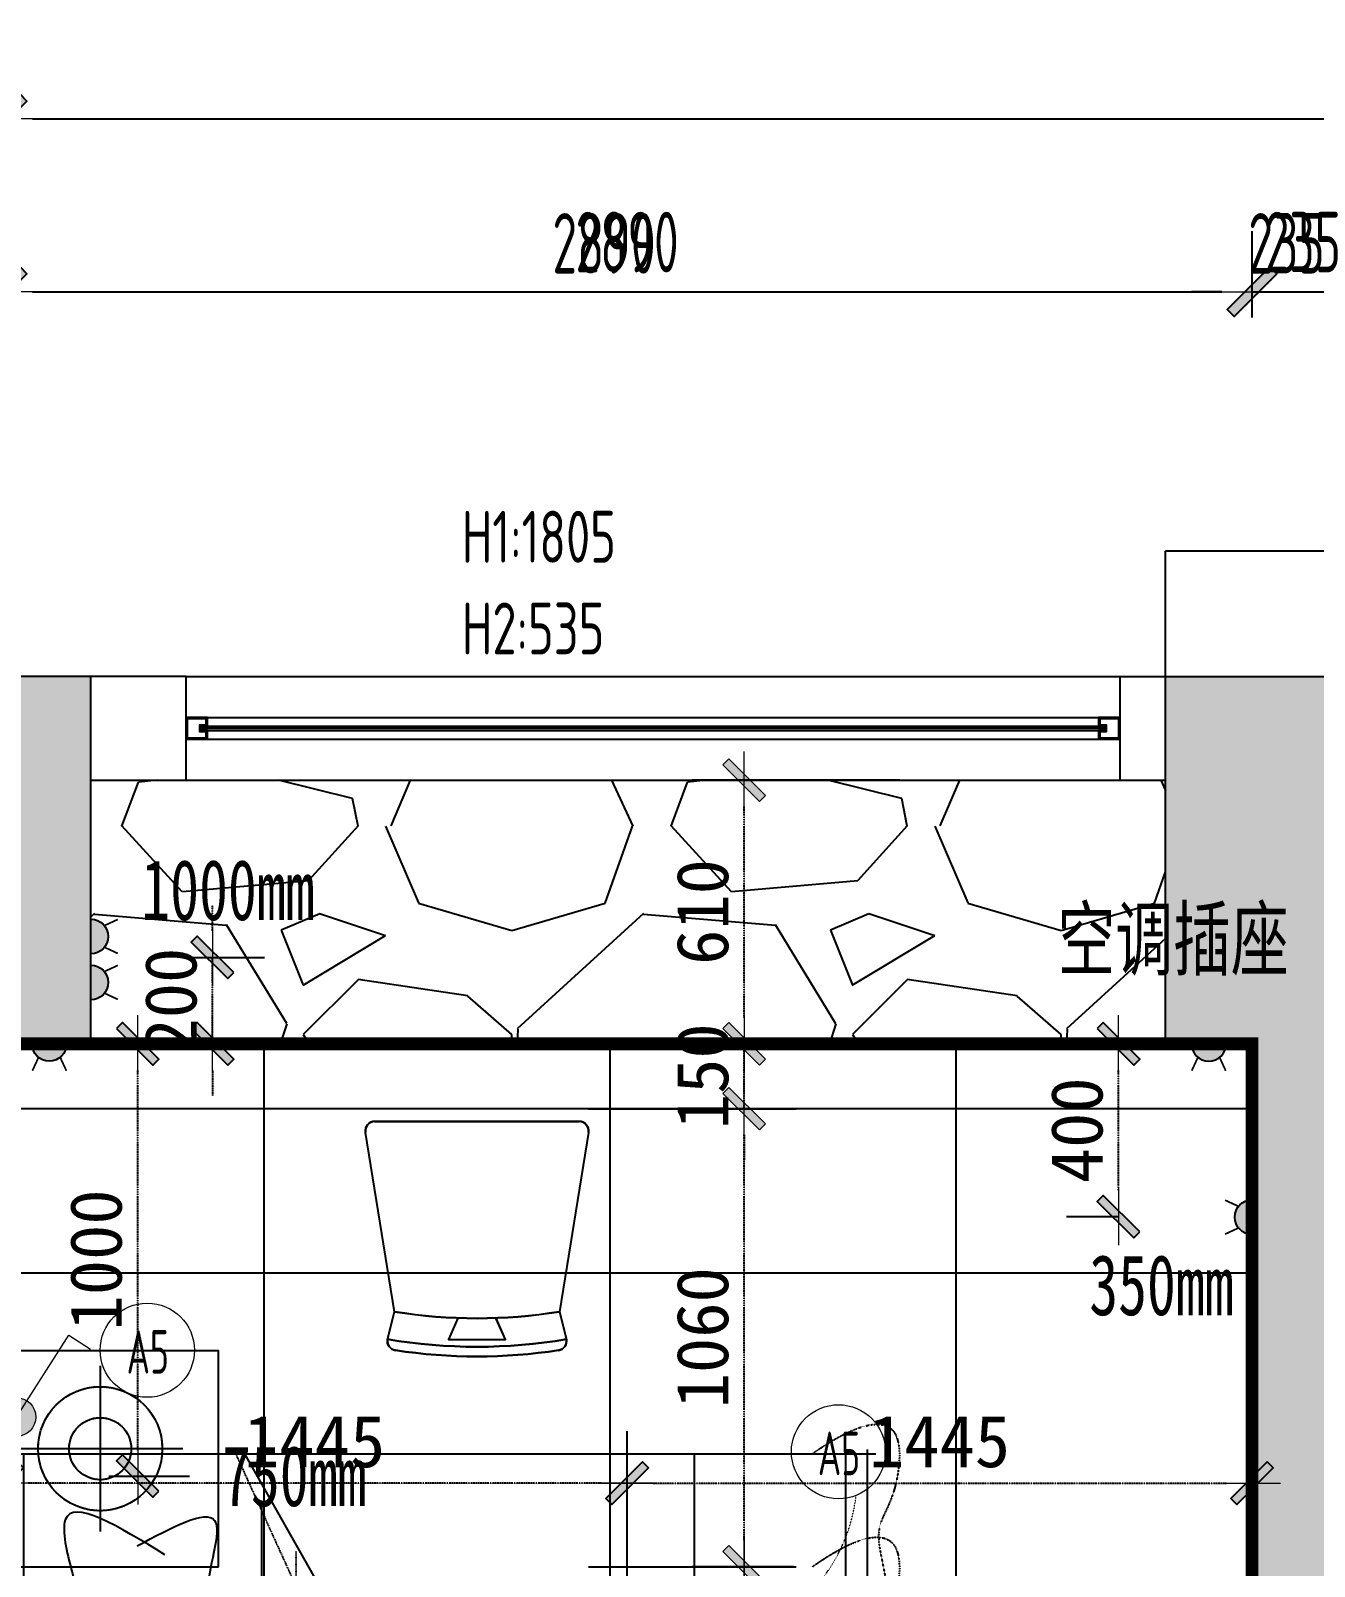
# Model space of a CAD drawing. Header units: millimetres. Extents: x -23568 to 99064, y -162914 to -58422.
# Drawn here: x 16190 to 19158, y -61974 to -58422 of the extents above; entities that cross this region are included whole.
import ezdxf
from ezdxf.enums import TextEntityAlignment as Align

# ---------------------------------------------------------------- set-up
doc = ezdxf.new("R2010")
doc.units = ezdxf.units.MM
doc.header["$LTSCALE"] = 0.01
for name, pattern in [('ACAD_ISO03W100', [30, 12, -18]), ('HIDDEN', [9.525, 6.35, -3.175]), ('HIDDEN2', [0.1875, 0.125, -0.0625])]:
    doc.linetypes.add(name, pattern=pattern)
for name, color, linetype in [('AREA', 1, 'Continuous'), ('FC-【地面材质】', 250, 'Continuous'), ('FF-FURN【平面家具】', 51, 'Continuous'), ('FF-Win【窗】', 60, 'Continuous'), ('L-原始标注', 1, 'Continuous'), ('LG-【灯具】', 22, 'Continuous'), ('RC-Dim【灯具尺寸】', 2, 'Continuous'), ('RC-FUN【家具参考线】', 250, 'ACAD_ISO03W100'), ('WALL-【原始墙体】', 6, 'Continuous'), ('X▲【插座定位】', 30, 'Continuous')]:
    doc.layers.add(name, color=color, linetype=linetype)
doc.layers.add('FF-Dim【平面家具尺】', color=44, linetype='Continuous', lineweight=0)
doc.layers.add('X▲【平面开关】', color=31, linetype='Continuous', lineweight=0)
doc.styles.add('CCD_DIM', font='ARCHS.SHX', dxfattribs={"width": 0.7})
doc.styles.add('中文字体', font='', dxfattribs={"width": 0.7})
doc.styles.add('宋体', font='')
doc.styles.get('中文字体').set_extended_font_data('SimSun')
doc.styles.get('宋体').set_extended_font_data('SimSun')
doc.linetypes.add('ZIGZAG', pattern='A,0.00254,-5.08,[131,ltypeshp.shx,S=5.08,R=0,X=-5.08,Y=0],-10.16,[131,ltypeshp.shx,S=5.08,R=180,X=5.08,Y=0],-5.08', length=20.32254)
doc.dimstyles.new('知乐家-尺寸1：60', dxfattribs={"dimscale": 60, "dimtxt": 2, "dimasz": 1, "dimexe": 2, "dimexo": 2, "dimgap": 0.6, "dimtad": 1, "dimdec": 0, "dimdsep": 46, "dimtxsty": '宋体', "dimblk": 'WS-cj', "dimcen": 1, "dimclrd": 44, "dimclre": 44, "dimclrt": 2, "dimadec": 0, "dimazin": 2, "dimtfac": 1, "dimtdec": 4, "dimtix": 1, "dimtmove": 2, "dimatfit": 3, "dimldrblk": 'CCD_Leader_Arrow', "dimfxl": 0, "dimtolj": 1, "dimarcsym": 0})
doc.dimstyles.new('鹿白1：70', dxfattribs={"dimscale": 70, "dimtxt": 2, "dimasz": 1, "dimexe": 2, "dimexo": 2, "dimgap": 0.6, "dimtad": 1, "dimdec": 0, "dimrnd": 5, "dimdsep": 46, "dimtxsty": 'CCD_DIM', "dimblk": 'WS-cj', "dimcen": 1, "dimclrd": 44, "dimclre": 44, "dimclrt": 2, "dimadec": 0, "dimazin": 2, "dimtfac": 1, "dimtdec": 0, "dimtix": 1, "dimtmove": 2, "dimatfit": 3, "dimldrblk": 'CCD_Leader_Arrow', "dimfxl": 0, "dimtolj": 1, "dimarcsym": 0})

# ---------------------------------------------------------------- blocks, each defined once
blk = doc.blocks.new('8686')
at = {"layer": 'RC-FUN【家具参考线】'}
h = blk.add_hatch(color=250, dxfattribs=at)
h.dxf.hatch_style = 1
h.paths.add_polyline_path([(125829.7, -330743.4), (125584.7, -330743.4), (125584.7, -331968.4), (126429.7, -331968.4), (126429.7, -331773.4), (125829.7, -331773.4)])
h.paths.add_polyline_path([(126034.7, -325813.4), (125589.7, -325813.4), (125589.7, -330073.4), (125829.7, -330073.4), (125829.7, -329858.4), (125829.7, -326663.4), (126034.7, -326663.4)])
h = blk.add_hatch(color=250, dxfattribs=at)
h.dxf.hatch_style = 1
h.paths.add_polyline_path([(128954.7, -325813.4), (128519.7, -325813.4), (128519.7, -326663.4), (128719.7, -326663.4), (128719.7, -328893.4), (128934.7, -328893.4), (128934.7, -327218.4), (129414.7, -327218.4), (129414.7, -326963.4), (128954.7, -326963.4)])
at = {"layer": 'RC-FUN【家具参考线】', "color": 250}
for p, q in [((128519.7, -325813.4), (128519.7, -325523.4)), ((128954.7, -325523.4), (128519.7, -325523.4)), ((126254.7, -325813.4), (125589.7, -325813.4)), ((126034.7, -326663.4), (126034.7, -325813.4)), ((126254.7, -326053.4), (126254.7, -325813.4)), ((126254.7, -325813.4), (128414.7, -325813.4)), ((128414.7, -326053.4), (128414.7, -325813.4)), ((128414.7, -325813.4), (128954.7, -325813.4)), ((128519.7, -326663.4), (128519.7, -325813.4)), ((126304.7, -325908.4), (126254.7, -325908.4)), ((126254.7, -325908.4), (126254.7, -325958.4)), ((126301.7, -325911.4), (126257.7, -325911.4)), ((126257.7, -325911.4), (126257.7, -325955.4)), ((126301.7, -325925.4), (126301.7, -325911.4)), ((126304.7, -325928.4), (126304.7, -325908.4)), ((126304.7, -325908.4), (128364.7, -325908.4)), ((128414.7, -325908.4), (128364.7, -325908.4)), ((128364.7, -325908.4), (128364.7, -325928.4)), ((128411.7, -325911.4), (128367.7, -325911.4)), ((128367.7, -325911.4), (128367.7, -325925.4)), ((128411.7, -325955.4), (128411.7, -325911.4)), ((128414.7, -325958.4), (128414.7, -325908.4)), ((126286.7, -325941.4), (126286.7, -325925.4)), ((126286.7, -325925.4), (126301.7, -325925.4)), ((126301.7, -325941.4), (126286.7, -325941.4)), ((126289.7, -325938.4), (126289.7, -325928.4)), ((126289.7, -325928.4), (126304.7, -325928.4)), ((126304.7, -325938.4), (126289.7, -325938.4)), ((126301.7, -325955.4), (126301.7, -325941.4)), ((126304.7, -325928.4), (128364.7, -325928.4)), ((126304.7, -325958.4), (126304.7, -325938.4)), ((126304.7, -325938.4), (128364.7, -325938.4)), ((128364.7, -325928.4), (128379.7, -325928.4)), ((128379.7, -325938.4), (128364.7, -325938.4)), ((128364.7, -325938.4), (128364.7, -325958.4)), ((128367.7, -325925.4), (128382.7, -325925.4)), ((128382.7, -325941.4), (128367.7, -325941.4)), ((128367.7, -325941.4), (128367.7, -325955.4)), ((128379.7, -325928.4), (128379.7, -325938.4)), ((128382.7, -325925.4), (128382.7, -325941.4)), ((126254.7, -325958.4), (126304.7, -325958.4)), ((126257.7, -325955.4), (126301.7, -325955.4)), ((126304.7, -325958.4), (128364.7, -325958.4)), ((128364.7, -325958.4), (128414.7, -325958.4)), ((128367.7, -325955.4), (128411.7, -325955.4)), ((126034.7, -326053.4), (126254.7, -326053.4)), ((126254.7, -326053.4), (128414.7, -326053.4)), ((128414.7, -326053.4), (128519.7, -326053.4)), ((126034.7, -326663.4), (125829.7, -326663.4)), ((128519.7, -326663.4), (126034.7, -326663.4)), ((128519.7, -326663.4), (128719.7, -326663.4)), ((128719.7, -328893.4), (128719.7, -326663.4)), ((128719.7, -326813.4), (125829.7, -326813.4)), ((126329.7, -327373.4), (125829.7, -327373.4)), ((126329.7, -327873.4), (126329.7, -327373.4)), ((126056.3, -327408.7), (126056.3, -327791.4)), ((126247.7, -327600.1), (125865, -327600.1))]:
    blk.add_line(p, q, dxfattribs=at)
at = {"layer": 'RC-FUN【家具参考线】', "color": 250, "linetype": 'ZIGZAG'}
blk.add_line((126289.7, -325933.4), (128379.7, -325933.4), dxfattribs=at)
at = {"layer": 'RC-FUN【家具参考线】', "color": 250, "linetype": 'Continuous'}
for p, q in [((126737, -327283.3), (126669.8, -326868.3)), ((126691.5, -326842.8), (127163.6, -326842.8)), ((127185.3, -326868.3), (127118.1, -327283.3)), ((126720.8, -327347.1), (126737, -327283.3)), ((126883.6, -327297.8), (126861.6, -327347.1)), ((126993.6, -327347.1), (126971.6, -327297.8)), ((127118.1, -327283.3), (127134.3, -327347.1)), ((126861.6, -327347.1), (126993.6, -327347.1))]:
    blk.add_line(p, q, dxfattribs=at)
at = {"layer": 'RC-FUN【家具参考线】', "color": 250, "ltscale": 1000}
blk.add_line((127829.7, -327863.4), (127829.7, -329383.4), dxfattribs=at)
at = {"layer": 'RC-FUN【家具参考线】', "color": 250}
for radius in [143.5, 71.8]:
    blk.add_circle((126056.3, -327600.1), radius, dxfattribs=at)
at = {"layer": 'RC-FUN【家具参考线】', "color": 250, "linetype": 'Continuous'}
for centre, radius, start, end in [((126691.5, -326864.8), 22, 90, 189.2002), ((127163.6, -326864.8), 22, 350.7998, 90), ((126927.6, -326109.7), 1188.9, 260.7773, 279.2227), ((126742.5, -327350.8), 22, 170.3358, 260.8812), ((126927.6, -326118.4), 1245.9, 260.4474, 279.5526), ((127112.6, -327350.8), 22, 279.1188, 9.6642), ((126927.6, -326124), 1262.6, 261.4111, 278.5889)]:
    blk.add_arc(centre, radius, start, end, dxfattribs=at)
at = {"layer": 'RC-FUN【家具参考线】', "color": 250, "linetype": 'HIDDEN2', "ltscale": 2}
blk.add_open_spline([(127702.7, -327873.4), (127801.1, -327803.3), (127918.7, -327774.5), (127896.9, -327984.4), (127837.9, -328041.9), (127903, -328232.6), (127820.7, -328451.8), (127879.4, -328695.9), (127829.2, -328723.6), (127903, -329007.2), (127812.8, -329224.7), (127938.4, -329421.4), (127795.8, -329452.9), (127493.9, -329340.1), (127328.6, -329464.7), (127103.9, -329397.3), (126997.3, -329376.6), (126922.5, -329373.4)], degree=3, knots=[0, 0, 0, 0, 140.356688, 240.855445, 374.272085, 514.628774, 800.960617, 1037.309606, 1234.977718, 1501.883052, 1872.056655, 1990.732643, 2052.345442, 2125.407537, 2467.000811, 2608.004871, 2786.638856, 2786.638856, 2786.638856, 2786.638856], dxfattribs=at)
blk = doc.blocks.new('WS-cj')
blk.add_hatch(color=2).paths.add_polyline_path([(0.588, 0.818), (-0.818, -0.588), (-0.588, -0.818), (0.818, 0.588)])
at = {"color": 2, "linetype": 'ByBlock', "lineweight": 0}
for p, q in [((-1.1, 0), (0, 0)), ((0, 0), (1.1, 0))]:
    blk.add_line(p, q, dxfattribs=at)
at = {"color": 2}
blk.add_lwpolyline([(0.588, 0.818), (-0.818, -0.588), (-0.588, -0.818), (0.818, 0.588)], close=True, dxfattribs=at)
blk = doc.blocks.new('*D242')
at = {"layer": 'Defpoints', "color": 0, "transparency": 16777216}
for p in [(19014.3, -59025.6), (16124.3, -59225.6), (19014.3, -59225.6)]:
    blk.add_point(p, dxfattribs=at)
at = {"layer": 'WALL-【原始墙体】', "color": 44, "lineweight": -2, "transparency": 16777216}
for p, q in [((16124.3, -59085.6), (16124.3, -58885.6)), ((19014.3, -59085.6), (19014.3, -58885.6)), ((16194.3, -59025.6), (18944.3, -59025.6))]:
    blk.add_line(p, q, dxfattribs=at)
at = {"layer": 'WALL-【原始墙体】', "color": 44, "lineweight": -2, "transparency": 16777216, "xscale": 70, "yscale": 70, "zscale": 70, "rotation": 180}
blk.add_blockref('WS-cj', (16124.3, -59025.6), dxfattribs=at)
at = {"layer": 'WALL-【原始墙体】', "color": 44, "lineweight": -2, "transparency": 16777216, "xscale": 70, "yscale": 70, "zscale": 70}
blk.add_blockref('WS-cj', (19014.3, -59025.6), dxfattribs=at)
at = {"layer": 'WALL-【原始墙体】', "color": 2, "transparency": 16777216, "insert": (17569.3, -58910.7), "char_height": 140, "attachment_point": 5, "style": 'CCD_DIM'}
blk.add_mtext('\\A1;2890', dxfattribs=at)
blk = doc.blocks.new('CCD_Leader_Arrow')
at = {"color": 50, "linetype": 'ByBlock'}
blk.add_line((0, 0), (-1, 0), dxfattribs=at)
for points in [[(-0.859, 0.668), (-0.597, 0.852), (-0.24, 0), (0, 0)], [(-0.859, -0.668), (-0.597, -0.852), (-0.24, 0), (0, 0)]]:
    blk.add_solid(points, dxfattribs=at)
blk = doc.blocks.new('*D243')
at = {"layer": 'Defpoints', "color": 0, "transparency": 16777216}
for p in [(19249.3, -59025.6), (19014.3, -59225.6), (19249.3, -59225.6)]:
    blk.add_point(p, dxfattribs=at)
at = {"layer": 'WALL-【原始墙体】', "color": 44, "lineweight": -2, "transparency": 16777216}
for p, q in [((19014.3, -59085.6), (19014.3, -58885.6)), ((19249.3, -59085.6), (19249.3, -58885.6)), ((18944.3, -59025.6), (18874.3, -59025.6)), ((19014.3, -59025.6), (19249.3, -59025.6)), ((19319.3, -59025.6), (19389.3, -59025.6))]:
    blk.add_line(p, q, dxfattribs=at)
at = {"layer": 'WALL-【原始墙体】', "color": 44, "lineweight": -2, "transparency": 16777216, "xscale": 70, "yscale": 70, "zscale": 70}
blk.add_blockref('WS-cj', (19014.3, -59025.6), dxfattribs=at)
at = {"layer": 'WALL-【原始墙体】', "color": 44, "lineweight": -2, "transparency": 16777216, "xscale": 70, "yscale": 70, "zscale": 70, "rotation": 180}
blk.add_blockref('WS-cj', (19249.3, -59025.6), dxfattribs=at)
at = {"layer": 'WALL-【原始墙体】', "color": 2, "transparency": 16777216, "insert": (19131.8, -58910.7), "char_height": 140, "attachment_point": 5, "style": 'CCD_DIM'}
blk.add_mtext('\\A1;235', dxfattribs=at)
blk = doc.blocks.new('*D269')
at = {"layer": 'Defpoints', "color": 0, "transparency": 16777216}
for p in [(27784.3, -58625.6), (16124.3, -59225.6), (27784.3, -59225.6)]:
    blk.add_point(p, dxfattribs=at)
at = {"layer": 'WALL-【原始墙体】', "color": 44, "lineweight": -2, "transparency": 16777216}
for p, q in [((16124.3, -58975.6), (16124.3, -58485.6)), ((27784.3, -58975.6), (27784.3, -58485.6)), ((16194.3, -58625.6), (27714.3, -58625.6))]:
    blk.add_line(p, q, dxfattribs=at)
at = {"layer": 'WALL-【原始墙体】', "color": 44, "lineweight": -2, "transparency": 16777216, "xscale": 70, "yscale": 70, "zscale": 70, "rotation": 180}
blk.add_blockref('WS-cj', (16124.3, -58625.6), dxfattribs=at)
at = {"layer": 'WALL-【原始墙体】', "color": 44, "lineweight": -2, "transparency": 16777216, "xscale": 70, "yscale": 70, "zscale": 70}
blk.add_blockref('WS-cj', (27784.3, -58625.6), dxfattribs=at)
at = {"layer": 'WALL-【原始墙体】', "color": 2, "transparency": 16777216, "insert": (21954.3, -58513.6), "char_height": 140, "attachment_point": 5, "style": 'CCD_DIM'}
blk.add_mtext('\\A1;11660', dxfattribs=at)
blk = doc.blocks.new('*U166')
at = {"color": 250, "linetype": 'ZIGZAG'}
blk.add_line((25, 414.8), (25, -1675.2), dxfattribs=at)
at = {"layer": 'FF-Win【窗】', "color": 136}
for p, q in [((0, 399.8), (0, -1660.2)), ((50, 399.8), (50, -1660.2))]:
    blk.add_line(p, q, dxfattribs=at)
at = {"layer": 'FF-Win【窗】'}
for p, q in [((20, 399.8), (20, -1660.2)), ((30, 399.8), (30, -1660.2))]:
    blk.add_line(p, q, dxfattribs=at)
for points in [[(0, 449.8), (0, 399.8), (20, 399.8), (20, 414.8), (30, 414.8), (30, 399.8), (50, 399.8), (50, 449.8)], [(50, -1710.2), (50, -1660.2), (30, -1660.2), (30, -1675.2), (20, -1675.2), (20, -1660.2), (0, -1660.2), (0, -1710.2)]]:
    blk.add_lwpolyline(points, close=True, dxfattribs=at)
at = {"layer": 'FF-Win【窗】', "color": 136}
for points in [[(3, 446.8), (3, 402.8), (17, 402.8), (17, 417.8), (33, 417.8), (33, 402.8), (47, 402.8), (47, 446.8)], [(47, -1707.2), (47, -1663.2), (33, -1663.2), (33, -1678.2), (17, -1678.2), (17, -1663.2), (3, -1663.2), (3, -1707.2)]]:
    blk.add_lwpolyline(points, close=True, dxfattribs=at)
blk = doc.blocks.new('做成ACAD TuKuai0062')
at = {"linetype": 'Continuous'}
blk.add_lwpolyline([(-214.6, 0), (214.6, 0, 0.462066), (234.3, 23.2), (173.2, 400.5), (188, 458.5, 0.417004), (171.4, 481.6, 0.075093), (-171.4, 481.6, 0.417004), (-188, 458.5), (-173.2, 400.5), (-234.3, 23.2, 0.462066), (-214.6, 0, -3.995659)], format="xyb", dxfattribs=at)
at = {"color": 57, "linetype": 'Continuous'}
blk.add_lwpolyline([(-40, 413.7), (-60, 458.5), (60, 458.5), (40, 413.7)], dxfattribs=at)
blk.add_arc((0, -658.5), 1132.7, 80.4474, 99.5526, dxfattribs=at)
at = {"linetype": 'Continuous'}
blk.add_arc((0, -666.4), 1080.9, 80.7773, 99.2227, dxfattribs=at)
blk = doc.blocks.new('做成ACAD TuKuai0636')
at = {"color": 57, "ltscale": 1000}
for points, knots in [([(100.2, 275.4), (79.3, 282.7), (39.9, 296.4), (-44.1, 335.5), (-121.3, 310.7), (-219, 365.7), (-231.1, 278.6), (-155.8, 232.7), (-155.6, 166.5), (-155.6, 145)], [0, 0, 0, 0, 70.314327, 132.712823, 281.06886, 345.030234, 373.143701, 508.899423, 574.349148, 574.349148, 574.349148, 574.349148]), ([(207.8, 112), (273.6, 218.8), (370.8, 376.8), (188.5, 332.6), (101, 309.3), (44, 308.2), (6.3, 307.4)], [0, 0, 0, 0, 257.192142, 380.388355, 440.188761, 557.045341, 557.045341, 557.045341, 557.045341]), ([(228.8, 176), (271.6, 96.4), (354.7, -57.9), (139.9, 27.8), (40.3, 8.3), (-37.6, -9.4), (-119.1, 12.9), (-181.5, 13.7), (-275, -10.7), (-156.7, 133.2), (-149.9, 203.4), (-147.1, 232.4)], [0, 0, 0, 0, 197.98522, 383.798459, 461.536852, 537.063609, 629.138715, 719.341985, 744.183766, 895.041347, 1000.692483, 1000.692483, 1000.692483, 1000.692483])]:
    blk.add_open_spline(points, degree=3, knots=knots, dxfattribs=at)
blk = doc.blocks.new('wer')
at = {"ltscale": 1000}
for p, q in [((40587.3, -307688.6, 0), (40587.3, -305668.6, 0)), ((42087.3, -305668.6, 0), (40587.3, -305668.6, 0)), ((42087.3, -305668.6, 0), (42087.3, -307688.6, 0)), ((42097.3, -307668.6, 0), (40577.3, -307668.6, 0))]:
    blk.add_line(p, q, dxfattribs=at)
at = {"color": 57, "linetype": 'HIDDEN2', "ltscale": 2}
blk.add_line((42087.3, -305703.2, 0), (40587.3, -305703.2, 0), dxfattribs=at)
at = {"color": 58, "ltscale": 1000}
for p, q in [((42087.3, -305718.2, 0), (40587.3, -305718.2, 0)), ((42087.3, -306228.6, 0), (40587.3, -307078.7, 0)), ((40587.3, -306268.6, 0), (41969.4, -306268.6, 0))]:
    blk.add_line(p, q, dxfattribs=at)
at = {"color": 57, "linetype": 'ACAD_ISO03W100', "ltscale": 2}
for p, q in [((42087.3, -306208.6, 0), (40587.3, -306890.1, 0)), ((40587.3, -306348.6, 0), (41862.2, -306348.6, 0))]:
    blk.add_line(p, q, dxfattribs=at)
at = {"color": 57, "ltscale": 1000}
for p, q in [((42087.3, -307268.6, 0), (40587.3, -307268.6, 0)), ((42087.3, -307618.6, 0), (40587.3, -307618.6, 0))]:
    blk.add_line(p, q, dxfattribs=at)
at = {"color": 57, "linetype": 'HIDDEN2', "ltscale": 2}
blk.add_open_spline([(42087.3, -307541.5, 0), (42157.5, -307640, 0), (42186.3, -307757.6, 0), (41976.4, -307735.8, 0), (41918.8, -307676.8, 0), (41728.2, -307741.9, 0), (41508.9, -307659.6, 0), (41264.8, -307718.3, 0), (41237.1, -307668.1, 0), (40953.6, -307741.9, 0), (40736.1, -307651.6, 0), (40539.4, -307777.2, 0), (40507.9, -307634.7, 0), (40620.7, -307332.7, 0), (40496.1, -307167.5, 0), (40563.5, -306942.8, 0), (40584.1, -306836.2, 0), (40587.3, -306761.3, 0)], degree=3, knots=[0, 0, 0, 0, 140.356688, 240.855445, 374.272085, 514.628774, 800.960617, 1037.309606, 1234.977718, 1501.883052, 1872.056655, 1990.732643, 2052.345442, 2125.407537, 2467.000811, 2608.004871, 2786.638856, 2786.638856, 2786.638856, 2786.638856], dxfattribs=at)
at = {"color": 51, "linetype": 'Continuous'}
for p in [(40953.9, -306144, 0), (41646, -306157, 0)]:
    blk.add_blockref('做成ACAD TuKuai0636', p, dxfattribs=at)
blk = doc.blocks.new('*D271')
at = {"layer": 'Defpoints', "color": 0, "transparency": 16777216}
for p in [(17840.1, -61975.6), (18074.3, -61975.6), (18074.3, -63475.6)]:
    blk.add_point(p, dxfattribs=at)
at = {"layer": 'FF-Dim【平面家具尺】', "color": 44, "lineweight": -2, "transparency": 16777216}
for p, q in [((17954.3, -61975.6), (17720.1, -61975.6)), ((17954.3, -63475.6), (17720.1, -63475.6))]:
    blk.add_line(p, q, dxfattribs=at)
at = {"layer": 'FF-Dim【平面家具尺】', "color": 44, "linetype": 'ACAD_ISO03W100', "lineweight": -2, "transparency": 16777216}
blk.add_line((17840.1, -63415.6), (17840.1, -62035.6), dxfattribs=at)
at = {"layer": 'FF-Dim【平面家具尺】', "color": 44, "lineweight": -2, "transparency": 16777216, "xscale": 60, "yscale": 60, "zscale": 60}
for p, rotation in [((17840.1, -61975.6), 90), ((17840.1, -63475.6), 270)]:
    blk.add_blockref('WS-cj', p, dxfattribs=dict(at, rotation=rotation))
at = {"layer": 'FF-Dim【平面家具尺】', "color": 2, "transparency": 16777216, "insert": (17744.1, -62725.6), "char_height": 120, "attachment_point": 5, "rotation": 90, "style": '宋体'}
blk.add_mtext('\\A1;1500', dxfattribs=at)
blk = doc.blocks.new('*D273')
at = {"layer": 'Defpoints', "color": 0, "transparency": 16777216}
for p in [(17134.3, -60915.6), (17840.1, -60915.6), (17134.3, -61975.6)]:
    blk.add_point(p, dxfattribs=at)
at = {"layer": 'FF-Dim【平面家具尺】', "color": 44, "lineweight": -2, "transparency": 16777216}
for p, q in [((17480.1, -60915.6), (17960.1, -60915.6)), ((17480.1, -61975.6), (17960.1, -61975.6))]:
    blk.add_line(p, q, dxfattribs=at)
at = {"layer": 'FF-Dim【平面家具尺】', "color": 44, "linetype": 'ACAD_ISO03W100', "lineweight": -2, "transparency": 16777216}
blk.add_line((17840.1, -61915.6), (17840.1, -60975.6), dxfattribs=at)
at = {"layer": 'FF-Dim【平面家具尺】', "color": 44, "lineweight": -2, "transparency": 16777216, "xscale": 60, "yscale": 60, "zscale": 60}
for p, rotation in [((17840.1, -60915.6), 90), ((17840.1, -61975.6), 270)]:
    blk.add_blockref('WS-cj', p, dxfattribs=dict(at, rotation=rotation))
at = {"layer": 'FF-Dim【平面家具尺】', "color": 2, "transparency": 16777216, "insert": (17744.1, -61445.6), "char_height": 120, "attachment_point": 5, "rotation": 90, "style": '宋体'}
blk.add_mtext('\\A1;1060', dxfattribs=at)
blk = doc.blocks.new('鹿白02242829')
at = {"color": 57}
for p, q in [((23.4, -418), (23.4, -35.3)), ((214.7, -226.6), (-168, -226.6))]:
    blk.add_line(p, q, dxfattribs=at)
at = {"color": 51}
blk.add_circle((23.4, -226.6), 143.5, dxfattribs=at)
at = {"color": 57}
blk.add_circle((23.4, -226.6), 71.8, dxfattribs=at)
at = {"layer": 'FF-FURN【平面家具】'}
blk.add_lwpolyline([(-250, -500), (250, -500), (250, 0), (-250, 0)], close=True, dxfattribs=at)
blk = doc.blocks.new('*D276')
at = {"layer": 'Defpoints', "color": 0, "transparency": 16777216}
for p in [(17720.1, -60765.6), (17840.1, -60765.6), (17720.1, -60915.6)]:
    blk.add_point(p, dxfattribs=at)
at = {"layer": 'FF-Dim【平面家具尺】', "color": 44, "linetype": 'ACAD_ISO03W100', "lineweight": -2, "transparency": 16777216}
for p, q in [((17840.1, -60705.6), (17840.1, -60645.6)), ((17840.1, -60915.6), (17840.1, -60765.6)), ((17840.1, -60975.6), (17840.1, -61035.6))]:
    blk.add_line(p, q, dxfattribs=at)
at = {"layer": 'FF-Dim【平面家具尺】', "color": 44, "lineweight": -2, "transparency": 16777216}
for p, q in [((17840.1, -60765.6), (17960.1, -60765.6)), ((17840.1, -60915.6), (17960.1, -60915.6))]:
    blk.add_line(p, q, dxfattribs=at)
at = {"layer": 'FF-Dim【平面家具尺】', "color": 44, "lineweight": -2, "transparency": 16777216, "xscale": 60, "yscale": 60, "zscale": 60}
for p, rotation in [((17840.1, -60765.6), 270), ((17840.1, -60915.6), 90)]:
    blk.add_blockref('WS-cj', p, dxfattribs=dict(at, rotation=rotation))
at = {"layer": 'FF-Dim【平面家具尺】', "color": 2, "transparency": 16777216, "insert": (17744.1, -60840.6), "char_height": 120, "attachment_point": 5, "rotation": 90, "style": '宋体'}
blk.add_mtext('\\A1;150', dxfattribs=at)
blk = doc.blocks.new('*D277')
at = {"layer": 'Defpoints', "color": 0, "transparency": 16777216}
for p in [(17840.1, -60155.6), (18814.3, -60155.6), (18814.3, -60765.6)]:
    blk.add_point(p, dxfattribs=at)
at = {"layer": 'FF-Dim【平面家具尺】', "color": 44, "lineweight": -2, "transparency": 16777216}
for p, q in [((18200.1, -60155.6), (17720.1, -60155.6)), ((18200.1, -60765.6), (17720.1, -60765.6))]:
    blk.add_line(p, q, dxfattribs=at)
at = {"layer": 'FF-Dim【平面家具尺】', "color": 44, "linetype": 'ACAD_ISO03W100', "lineweight": -2, "transparency": 16777216}
blk.add_line((17840.1, -60705.6), (17840.1, -60215.6), dxfattribs=at)
at = {"layer": 'FF-Dim【平面家具尺】', "color": 44, "lineweight": -2, "transparency": 16777216, "xscale": 60, "yscale": 60, "zscale": 60}
for p, rotation in [((17840.1, -60155.6), 90), ((17840.1, -60765.6), 270)]:
    blk.add_blockref('WS-cj', p, dxfattribs=dict(at, rotation=rotation))
at = {"layer": 'FF-Dim【平面家具尺】', "color": 2, "transparency": 16777216, "insert": (17744.1, -60460.6), "char_height": 120, "attachment_point": 5, "rotation": 90, "style": '宋体'}
blk.add_mtext('\\A1;610', dxfattribs=at)
blk = doc.blocks.new('鹿白03312032')
at = {"layer": 'LG-【灯具】'}
for q in [(262.8, 525.6), (0, 262.8), (262.8, 0), (525.6, 262.8)]:
    blk.add_line((262.8, 262.8), q, dxfattribs=at)
at = {"layer": 'LG-【灯具】', "color": 2}
blk.add_circle((262.8, 262.8), 150.2, dxfattribs=at)
at = {"layer": 'LG-【灯具】', "color": 1}
blk.add_circle((262.8, 262.8), 125.1, dxfattribs=at)
blk = doc.blocks.new('*D377')
at = {"layer": 'Defpoints', "color": 0, "transparency": 16777216}
for p in [(19014.3, -61782), (17569.3, -62120.6), (19014.3, -62120.6)]:
    blk.add_point(p, dxfattribs=at)
at = {"layer": 'RC-Dim【灯具尺寸】', "color": 44, "lineweight": -2, "transparency": 16777216}
for p, q in [((17569.3, -62000.6), (17569.3, -61662)), ((19014.3, -62000.6), (19014.3, -61662))]:
    blk.add_line(p, q, dxfattribs=at)
at = {"layer": 'RC-Dim【灯具尺寸】', "color": 44, "linetype": 'ACAD_ISO03W100', "lineweight": -2, "transparency": 16777216}
blk.add_line((17629.3, -61782), (18954.3, -61782), dxfattribs=at)
at = {"layer": 'RC-Dim【灯具尺寸】', "color": 44, "lineweight": -2, "transparency": 16777216, "xscale": 60, "yscale": 60, "zscale": 60, "rotation": 180}
blk.add_blockref('WS-cj', (17569.3, -61782), dxfattribs=at)
at = {"layer": 'RC-Dim【灯具尺寸】', "color": 44, "lineweight": -2, "transparency": 16777216, "xscale": 60, "yscale": 60, "zscale": 60}
blk.add_blockref('WS-cj', (19014.3, -61782), dxfattribs=at)
at = {"layer": 'RC-Dim【灯具尺寸】', "color": 2, "transparency": 16777216, "insert": (18291.8, -61686), "char_height": 120, "attachment_point": 5, "style": '宋体'}
blk.add_mtext('\\A1;1445', dxfattribs=at)
blk = doc.blocks.new('*D378')
at = {"layer": 'Defpoints', "color": 0, "transparency": 16777216}
for p in [(16124.3, -61782), (16124.3, -62120.6), (17569.3, -62120.6)]:
    blk.add_point(p, dxfattribs=at)
at = {"layer": 'RC-Dim【灯具尺寸】', "color": 44, "lineweight": -2, "transparency": 16777216}
for p, q in [((16124.3, -62000.6), (16124.3, -61662)), ((17569.3, -62000.6), (17569.3, -61662))]:
    blk.add_line(p, q, dxfattribs=at)
at = {"layer": 'RC-Dim【灯具尺寸】', "color": 44, "linetype": 'ACAD_ISO03W100', "lineweight": -2, "transparency": 16777216}
blk.add_line((17509.3, -61782), (16184.3, -61782), dxfattribs=at)
at = {"layer": 'RC-Dim【灯具尺寸】', "color": 44, "lineweight": -2, "transparency": 16777216, "xscale": 60, "yscale": 60, "zscale": 60, "rotation": 180}
blk.add_blockref('WS-cj', (16124.3, -61782), dxfattribs=at)
at = {"layer": 'RC-Dim【灯具尺寸】', "color": 44, "lineweight": -2, "transparency": 16777216, "xscale": 60, "yscale": 60, "zscale": 60}
blk.add_blockref('WS-cj', (17569.3, -61782), dxfattribs=at)
at = {"layer": 'RC-Dim【灯具尺寸】', "color": 2, "transparency": 16777216, "insert": (16846.8, -61686), "char_height": 120, "attachment_point": 5, "style": '宋体'}
blk.add_mtext('\\A1;1445', dxfattribs=at)
blk = doc.blocks.new('*U160')
blk.add_hatch(color=0).paths.add_polyline_path([(-0.6, 0, 1), (0.6, 0, 1)])
for p, q in [((0, 0), (2.121, 2.121)), ((2.121, 2.121), (2.687, 1.556)), ((0, 0), (-2.121, -2.121)), ((-2.121, -2.121), (-2.687, -1.556))]:
    blk.add_line(p, q)
blk.add_circle((0, 0), 0.6)
blk = doc.blocks.new('FFF')
at = {"layer": 'RC-FUN【家具参考线】'}
blk.add_hatch(color=250, dxfattribs=at).paths.add_polyline_path([(128760.9, -332597), (128662.5, -332695.4), (128678.6, -332711.5), (128777, -332613.1)])
blk.add_hatch(color=250, dxfattribs=at).paths.add_polyline_path([(128760.9, -332597), (128662.5, -332695.4), (128678.6, -332711.5), (128777, -332613.1)])
at = {"layer": 'RC-FUN【家具参考线】', "color": 250, "linetype": 'ByBlock', "lineweight": 0}
for p, q in [((125906.7, -332254.3), (125829.7, -332254.3)), ((125906.7, -332654.3), (125829.7, -332654.3)), ((128642.7, -332654.3), (128719.7, -332654.3)), ((128642.7, -332654.3), (128719.7, -332654.3)), ((128719.7, -332654.3), (128796.7, -332654.3)), ((128719.7, -332654.3), (128796.7, -332654.3))]:
    blk.add_line(p, q, dxfattribs=at)
at = {"layer": 'RC-FUN【家具参考线】', "color": 250}
for p, q in [((125899.7, -332254.3), (137419.7, -332254.3)), ((128719.7, -332714.3), (128719.7, -332514.3)), ((128719.7, -332714.3), (128719.7, -332514.3)), ((125899.7, -332654.3), (128649.7, -332654.3)), ((128649.7, -332654.3), (128579.7, -332654.3)), ((128719.7, -332654.3), (128954.7, -332654.3))]:
    blk.add_line(p, q, dxfattribs=at)
blk.add_lwpolyline([(128760.9, -332597), (128662.5, -332695.4), (128678.6, -332711.5), (128777, -332613.1)], close=True, dxfattribs=at)
blk.add_lwpolyline([(128760.9, -332597), (128662.5, -332695.4), (128678.6, -332711.5), (128777, -332613.1)], close=True, dxfattribs=at)
at = {"layer": 'RC-FUN【家具参考线】', "color": 250, "style": 'CCD_DIM', "width": 0.7}
for s, p in [('2890', (127102, -332612.3)), ('235', (128711.2, -332612.3))]:
    blk.add_text(s, height=140, dxfattribs=at).set_placement(p)
blk = doc.blocks.new('A$C14176A33')
at = {"layer": 'X▲【插座定位】'}
h = blk.add_hatch(color=256, dxfattribs=at)
h.dxf.hatch_style = 1
h.paths.add_polyline_path([(3.13, 0, 1), (0.4, 0)])
blk.add_line((0.37, 0), (3.16, 0), dxfattribs=at)
at = {"layer": 'X▲【插座定位】', "const_width": 0.14}
for points in [[(0.91, 1.07), (0.42, 2.13)], [(2.62, 1.07), (3.11, 2.13)]]:
    blk.add_lwpolyline(points, dxfattribs=at)
at = {"layer": 'X▲【插座定位】'}
blk.add_arc((1.76, 0), 1.37, 0, 180, dxfattribs=at)
blk = doc.blocks.new('*D418')
at = {"layer": 'Defpoints', "color": 0, "transparency": 16777216}
for p in [(18705.7, -60765.6), (18814.3, -60765.6), (18814.3, -61165.6)]:
    blk.add_point(p, dxfattribs=at)
at = {"layer": 'X▲【插座定位】', "color": 44, "lineweight": -2, "transparency": 16777216}
for p, q in [((18705.7, -60765.6), (18585.7, -60765.6)), ((18705.7, -61165.6), (18585.7, -61165.6))]:
    blk.add_line(p, q, dxfattribs=at)
at = {"layer": 'X▲【插座定位】', "color": 44, "linetype": 'ACAD_ISO03W100', "lineweight": -2, "transparency": 16777216}
blk.add_line((18705.7, -61105.6), (18705.7, -60825.6), dxfattribs=at)
at = {"layer": 'X▲【插座定位】', "color": 44, "lineweight": -2, "transparency": 16777216, "xscale": 60, "yscale": 60, "zscale": 60}
for p, rotation in [((18705.7, -60765.6), 90), ((18705.7, -61165.6), 270)]:
    blk.add_blockref('WS-cj', p, dxfattribs=dict(at, rotation=rotation))
at = {"layer": 'X▲【插座定位】', "color": 2, "transparency": 16777216, "insert": (18609.7, -60965.6), "char_height": 120, "attachment_point": 5, "rotation": 90, "style": '宋体'}
blk.add_mtext('\\A1;400', dxfattribs=at)
blk = doc.blocks.new('*D419')
at = {"layer": 'Defpoints', "color": 0, "transparency": 16777216}
for p in [(16439.9, -60565.6), (16610.7, -60565.6), (16439.9, -60765.6)]:
    blk.add_point(p, dxfattribs=at)
at = {"layer": 'X▲【插座定位】', "color": 44, "linetype": 'ACAD_ISO03W100', "lineweight": -2, "transparency": 16777216}
for p, q in [((16610.7, -60505.6), (16610.7, -60445.6)), ((16610.7, -60765.6), (16610.7, -60565.6)), ((16610.7, -60825.6), (16610.7, -60885.6))]:
    blk.add_line(p, q, dxfattribs=at)
at = {"layer": 'X▲【插座定位】', "color": 44, "lineweight": -2, "transparency": 16777216}
for p, q in [((16559.9, -60565.6), (16730.7, -60565.6)), ((16559.9, -60765.6), (16730.7, -60765.6))]:
    blk.add_line(p, q, dxfattribs=at)
at = {"layer": 'X▲【插座定位】', "color": 44, "lineweight": -2, "transparency": 16777216, "xscale": 60, "yscale": 60, "zscale": 60}
for p, rotation in [((16610.7, -60565.6), 270), ((16610.7, -60765.6), 90)]:
    blk.add_blockref('WS-cj', p, dxfattribs=dict(at, rotation=rotation))
at = {"layer": 'X▲【插座定位】', "color": 2, "transparency": 16777216, "insert": (16514.7, -60665.6), "char_height": 120, "attachment_point": 5, "rotation": 90, "style": '宋体'}
blk.add_mtext('\\A1;200', dxfattribs=at)
blk = doc.blocks.new('*D420')
at = {"layer": 'Defpoints', "color": 0, "transparency": 16777216}
for p in [(16250.6, -60765.6), (16437.6, -60765.6), (16250.6, -61765.6)]:
    blk.add_point(p, dxfattribs=at)
at = {"layer": 'X▲【插座定位】', "color": 44, "lineweight": -2, "transparency": 16777216}
for p, q in [((16370.6, -60765.6), (16557.6, -60765.6)), ((16370.6, -61765.6), (16557.6, -61765.6))]:
    blk.add_line(p, q, dxfattribs=at)
at = {"layer": 'X▲【插座定位】', "color": 44, "linetype": 'ACAD_ISO03W100', "lineweight": -2, "transparency": 16777216}
blk.add_line((16437.6, -61705.6), (16437.6, -60825.6), dxfattribs=at)
at = {"layer": 'X▲【插座定位】', "color": 44, "lineweight": -2, "transparency": 16777216, "xscale": 60, "yscale": 60, "zscale": 60}
for p, rotation in [((16437.6, -60765.6), 90), ((16437.6, -61765.6), 270)]:
    blk.add_blockref('WS-cj', p, dxfattribs=dict(at, rotation=rotation))
at = {"layer": 'X▲【插座定位】', "color": 2, "transparency": 16777216, "insert": (16341.6, -61265.6), "char_height": 120, "attachment_point": 5, "rotation": 90, "style": '宋体'}
blk.add_mtext('\\A1;1000', dxfattribs=at)

msp = doc.modelspace()

# ---------------------------------------------------------------- hatches: boundary and pattern name
at = {"layer": 'FC-【地面材质】'}
h = msp.add_hatch(dxfattribs=at)
h.set_pattern_fill('GRAVEL', color=8, scale=50)
h.set_pattern_definition([(228.012788, (-108791.04, 253420.03), (-10160, -11430), [170.8607, -16915.242]), (184.969741, (-108905.34, 253293.03), (15239.999994, 1270.000072), [293.2024, -29027.0244]), (132.510447, (-109197.44, 253267.63), (12700.000005, -13969.999995), [206.7408, -20467.3614]), (267.27369, (-109692.74, 252950.13), (1270.000003, 25400), [267.0023, -26433.2187]), (292.833654, (-109705.44, 252683.43), (-6350, 15240), [261.817, -25919.904]), (357.27369, (-109603.84, 252442.13), (-25400, 1270.000003), [267.0023, -26433.2187]), (37.69424, (-109337.14, 252429.43), (-16509.999999, -12700.000001), [353.097, -34956.5577]), (72.255328, (-109057.74, 252645.33), (8890.0000024, 27939.999999), [333.3598, -33002.6283]), (121.429566, (-108956.14, 252962.83), (-10160.000001, 16509.999999), [267.9065, -26522.773]), (175.23636, (-109095.84, 253191.43), (13970, -1270.000002), [305.8566, -14986.9685]), (222.397438, (-109400.64, 253216.83), (-15239.9999995, -13970.0000005), [395.539, -39158.3863]), (138.814075, (-108435.44, 252937.43), (-8890, 7620), [135.0023, -13365.283]), (171.469234, (-108537.04, 253026.33), (16510, -2539.999997), [256.841, -25427.3195]), (225, (-108791, 253064.4), (-2e-13, -1270), [179.6047, -1616.4466]), (203.19859, (-108879.94, 253216.83), (6350, 2540), [96.7207, -9575.311]), (291.80141, (-108968.84, 253178.73), (-1270, 3810), [136.783, -6702.3765]), (30.96376, (-108918.04, 253051.73), (3810, 2540), [222.16, -7183.149]), (161.56505, (-108727.54, 253166.03), (2540, -1270), [160.6436, -3855.449]), (16.38954, (-109705.44, 253178.73), (12700, 3810), [225.044, -22279.4133]), (70.346176, (-109489.54, 253242.23), (-5080, -13970), [188.7995, -18691.108]), (293.19859, (-108727.54, 253420.03), (-2540, 6350), [193.44, -9478.592]), (343.61046, (-108651.34, 253242.23), (-12700, 3809.999999), [225.044, -22279.4133]), (339.443955, (-109705.44, 252391.33), (-6350, 2540), [217.0176, -10633.867]), (294.77514, (-109502.24, 252315.13), (-6350.000008, 13969.999997), [181.836, -18001.7967]), (66.80141, (-108714.84, 252150.03), (2540, 6350), [193.44, -9478.592]), (17.354025, (-108638.64, 252327.83), (-16510, -5080.000001), [212.8914, -21076.188]), (69.443955, (-109337.14, 252150.03), (-2540, -6350), [108.509, -10742.376]), (101.30993, (-108791.04, 252150.03), (-1270, 5080), [64.7573, -6410.9975]), (165.96376, (-108803.74, 252213.53), (3810, -1270), [261.817, -4974.5273]), (186.009006, (-109057.74, 252277.03), (12700, 1270.000001), [242.6335, -24020.6824]), (303.69007, (-108918.04, 252937.43), (-1270, 2540), [183.162, -4395.888]), (353.157227, (-108816.44, 252785.03), (21590, -2539.999999), [319.7784, -31658.0045]), (60.945396, (-108498.94, 252746.93), (-5080, -8890), [130.754, -12944.696]), (90, (-108435.4, 252861.2), (-1270, 1270), [76.2, -1193.8]), (120.256437, (-109083.14, 252315.13), (5080, -8890), [176.4335, -17466.9704]), (48.012787, (-109172.04, 252467.53), (10160, 11430), [341.7214, -16744.381]), (0, (-108943.4, 252721.5), (1270, 1270), [330.2, -939.8]), (325.304846, (-108613.24, 252721.53), (12700.000005, -8889.999993), [200.805, -19879.6584]), (254.054604, (-108448.14, 252607.23), (-1270, -5080), [184.9145, -9060.825]), (207.645975, (-108498.94, 252429.43), (-24130.000001, -12699.999998), [301.0725, -29806.232]), (175.426079, (-108765.64, 252289.73), (-16510, 1270), [318.5147, -31532.9232])])
h.paths.add_polyline_path([(18814.3, -60155.6), (18709.3, -60155.6), (16549.3, -60155.6), (16329.3, -60155.6), (16329.3, -60765.6), (18814.3, -60765.6)])
h = msp.add_hatch(dxfattribs=at)
h.set_pattern_fill('_USER', color=8, scale=800, double=1, pattern_type=0)
h.set_pattern_definition([(0, (22329.3, -67695.6), (0, 800), []), (90, (22329.3, -67695.6), (-800, 5e-14), [])])
h.paths.add_polyline_path([(22329.3, -61320.6), (21764.3, -61320.6), (19709.3, -61320.6), (19229.3, -61320.6), (19229.3, -64015.6), (19229.3, -64065.6), (19129.3, -64065.6), (19129.3, -62995.6), (19014.3, -62995.6), (19014.3, -60765.6), (18814.3, -60765.6), (16329.3, -60765.6), (16124.3, -60765.6), (16124.3, -63960.6), (16124.3, -64075.6), (17124.3, -64075.6), (17124.3, -63475.6), (18124.3, -63475.6), (18124.3, -64175.6), (18024.3, -64175.6), (18024.3, -63575.6), (17224.3, -63575.6), (17224.3, -64075.6), (17224.3, -64175.6), (17224.3, -65475.6), (18014.3, -65475.6), (19129.3, -65475.6), (19129.3, -64915.6), (19229.3, -64915.6), (19229.3, -65025.6), (19229.3, -65605.6), (19229.3, -65725.6), (19229.3, -66275.6), (19129.3, -66275.6), (19129.3, -65575.6), (18014.3, -65575.6), (18014.3, -65725.6), (17564.3, -65725.6), (16724.3, -65725.6), (16724.3, -65875.6), (16724.3, -66070.6), (16119.3, -66070.6), (16119.3, -66240.6), (16119.3, -67300.6), (16119.3, -67470.6), (16724.3, -67470.6), (16724.3, -67670.6), (18354.3, -67670.6), (18354.3, -67000.6), (19014.3, -67000.6), (19229.3, -67000.6), (19229.3, -67695.6), (19699.3, -67695.6), (21069.3, -67695.6), (22149.3, -67695.6), (22329.3, -67695.6), (22329.3, -65290.6), (27489.3, -65290.6), (27489.3, -63800.6), (26844.3, -63800.6), (26689.3, -63800.6), (26689.3, -64250.6), (26539.3, -64250.6), (26539.3, -64130.6), (26589.3, -64130.6), (26589.3, -63560.6), (26844.3, -63560.6), (27784.3, -63560.6), (27784.3, -61285.6), (27664.3, -61285.6), (25639.3, -61285.6), (25639.3, -61385.6), (25639.3, -62830.6), (25139.3, -62830.6), (25139.3, -64130.6), (25689.3, -64130.6), (25689.3, -64250.6), (24989.3, -64250.6), (24989.3, -64130.6), (25039.3, -64130.6), (25039.3, -62730.6), (25539.3, -62730.6), (25539.3, -61385.6), (25039.3, -61385.6), (25039.3, -61285.6), (24719.3, -61285.6), (22544.3, -61285.6), (22544.3, -63550.6), (24089.3, -63550.6), (24089.3, -64130.6), (24139.3, -64130.6), (24139.3, -64250.6), (23989.3, -64250.6), (23989.3, -63650.6), (22429.3, -63650.6), (22429.3, -64250.6), (22329.3, -64250.6)])
at = {"layer": 'WALL-【原始墙体】'}
h = msp.add_hatch(color=8, dxfattribs=at)
h.dxf.hatch_style = 1
h.paths.add_polyline_path([(16124.3, -64845.6), (15879.3, -64845.6), (15879.3, -66070.6), (16724.3, -66070.6), (16724.3, -65875.6), (16124.3, -65875.6)])
h.paths.add_polyline_path([(16329.3, -59915.6), (15884.3, -59915.6), (15884.3, -64175.6), (16124.3, -64175.6), (16124.3, -63960.6), (16124.3, -60765.6), (16329.3, -60765.6)])
h = msp.add_hatch(color=8, dxfattribs=at)
h.dxf.hatch_style = 1
h.paths.add_polyline_path([(19249.3, -59915.6), (18814.3, -59915.6), (18814.3, -60765.6), (19014.3, -60765.6), (19014.3, -62995.6), (19229.3, -62995.6), (19229.3, -61320.6), (19709.3, -61320.6), (19709.3, -61065.6), (19249.3, -61065.6)])

# ---------------------------------------------------------------- linework, layer by layer
at = {"layer": 'AREA', "linetype": 'HIDDEN', "ltscale": 18, "const_width": 30}
msp.add_lwpolyline([(19014.3, -60765.6), (18814.3, -60765.6), (16329.3, -60765.6), (16124.3, -60765.6), (16124.3, -63960.6), (16124.3, -64075.6), (17124.3, -64075.6), (17124.3, -63475.6), (18124.3, -63475.6), (18124.3, -64175.6), (18024.3, -64175.6), (18024.3, -63575.6), (17224.3, -63575.6), (17224.3, -64075.6), (17224.3, -64175.6), (17224.3, -65475.6), (18014.3, -65475.6), (19129.3, -65475.6), (19129.3, -64915.6), (19129.3, -64065.6), (19129.3, -62995.6), (19014.3, -62995.6)], close=True, dxfattribs=at)
at = {"layer": 'FF-FURN【平面家具】', "color": 51}
msp.add_line((19014.3, -60915.6), (16124.3, -60915.6), dxfattribs=at)
at = {"layer": 'WALL-【原始墙体】'}
for p, q in [((18814.3, -59915.6), (18814.3, -59625.6)), ((16549.3, -59915.6), (15884.3, -59915.6)), ((16329.3, -60765.6), (16329.3, -59915.6)), ((16549.3, -60155.6), (16549.3, -59915.6)), ((18709.3, -60155.6), (18709.3, -59915.6)), ((18709.3, -59915.6), (19249.3, -59915.6)), ((18814.3, -60765.6), (18814.3, -59915.6)), ((16329.3, -60155.6), (16549.3, -60155.6)), ((18709.3, -60155.6), (18814.3, -60155.6)), ((16329.3, -60765.6), (16124.3, -60765.6)), ((18814.3, -60765.6), (19014.3, -60765.6)), ((19014.3, -62995.6), (19014.3, -60765.6))]:
    msp.add_line(p, q, dxfattribs=at)
at = {"layer": 'WALL-【原始墙体】', "color": 215}
msp.add_line((19249.3, -59625.6), (18814.3, -59625.6), dxfattribs=at)
at = {"layer": 'WALL-【原始墙体】', "color": 8}
for p, q in [((16549.3, -59915.6), (18709.3, -59915.6)), ((16549.3, -60155.6), (18709.3, -60155.6)), ((18814.3, -60765.6), (16329.3, -60765.6))]:
    msp.add_line(p, q, dxfattribs=at)
at = {"layer": 'X▲【平面开关】', "color": 2}
for centre in [(16459.8, -61474.5), (18058.1, -61709.4)]:
    msp.add_circle(centre, 108.9, dxfattribs=at)
at = {"layer": 'X▲【平面开关】', "linetype": 'ACAD_ISO03W100', "ltscale": 3}
msp.add_arc((17718.1, -61767.7), 383, 247.1293, 353.6108, dxfattribs=at)

# ---------------------------------------------------------------- block references
for name, p in [('FFF', (-109705.4, 273628.7)), ('8686', (-109705.4, 265897.8))]:
    msp.add_blockref(name, p)
at = {"layer": 'FF-FURN【平面家具】', "xscale": -1.1, "yscale": 1.1, "zscale": 1.1, "rotation": 180}
msp.add_blockref('做成ACAD TuKuai0062', (17222.1, -60944.9), dxfattribs=at)
at = {"layer": 'FF-FURN【平面家具】', "rotation": 90.00000000000001}
msp.add_blockref('鹿白02242829', (16124.3, -61725.6), dxfattribs=at)
at = {"layer": 'FF-FURN【平面家具】', "color": 51, "rotation": 89.99999999999999}
msp.add_blockref('wer', (-289544.3, -103801.7, 0), dxfattribs=at)
at = {"layer": 'LG-【灯具】', "xscale": 0.6400000000000001, "yscale": 0.6400000000000001, "zscale": 0.6400000000000001}
msp.add_blockref('鹿白03312032', (17401.1, -62288.8), dxfattribs=at)
at = {"layer": 'WALL-【原始墙体】', "color": 8, "rotation": 90}
msp.add_blockref('*U166', (16999.1, -60060.6), dxfattribs=at)
at = {"layer": 'X▲【平面开关】', "xscale": 74.99930608239988, "yscale": 74.99930608239988, "zscale": 74.99930608239988, "rotation": 12.43181569158353}
msp.add_blockref('*U160', (16157.1, -61629.1), dxfattribs=at)
at = {"layer": 'X▲【插座定位】', "color": 30, "ltscale": 0.5, "yscale": 29.22374429225496, "zscale": 29.22374429225496}
for p, xscale, rotation in [((16329.3, -60568.7), -29.22374429225496, 270), ((16329.3, -60675), -29.22374429225496, 270), ((16181.8, -60765.6), -29.22374429225496, 180), ((18965.8, -60765.6), 29.22374429225496, 180), ((19014.3, -61115), -29.22374429225496, 90)]:
    msp.add_blockref('A$C14176A33', p, dxfattribs=dict(at, xscale=xscale, rotation=rotation))

# ---------------------------------------------------------------- texts
at = {"layer": 'L-原始标注', "color": 2, "style": 'CCD_DIM', "width": 0.8}
for s, p in [('H1:1805', (17186.9, -59652.5, 0)), ('H2:535', (17186.9, -59864.6, 0))]:
    msp.add_text(s, height=120, dxfattribs=at).set_placement(p)
at = {"layer": 'X▲【平面开关】', "color": 2, "style": 'CCD_DIM', "width": 0.7}
for p in [(16461, -61528.6), (18059.3, -61763.5)]:
    msp.add_text('A5', height=100.8, dxfattribs=at).set_placement(p, align=Align.CENTER)
at = {"layer": 'X▲【插座定位】', "color": 30, "ltscale": 0.5, "style": '中文字体', "width": 0.7}
for s, p in [('1000mm', (16446.2, -60479.3, 0)), ('空调插座', (18564.4, -60592.8, 0)), ('350mm', (18638.1, -61393.4, 0)), ('750mm', (16632.7, -61835.2, 0))]:
    msp.add_text(s, height=140, dxfattribs=at).set_placement(p)

# ---------------------------------------------------------------- dimensions: what is measured, and where the dimension line sits
at = {"layer": 'FF-Dim【平面家具尺】'}
for base, p1, p2, picture, middle in [((17840.1, -60155.6), (18814.3, -60765.6), (18814.3, -60155.6), '*D277', (17744.1, -60460.6)), ((17840.1, -60765.6), (17720.1, -60915.6), (17720.1, -60765.6), '*D276', (17744.1, -60840.6)), ((17840.1, -60915.6), (17134.3, -61975.6), (17134.3, -60915.6), '*D273', (17744.1, -61445.6)), ((17840.1, -61975.6), (18074.3, -63475.6), (18074.3, -61975.6), '*D271', (17744.1, -62725.6))]:
    dim = msp.add_linear_dim(base=base, p1=p1, p2=p2, angle=90, dimstyle='知乐家-尺寸1：60', override={"dimfxl": 6, "dimarcsym": 1}, dxfattribs=at)
    dim.commit()
    dim.dimension.update_dxf_attribs({"geometry": picture, "text_midpoint": middle})
at = {"layer": 'RC-Dim【灯具尺寸】'}
for base, p2, picture, middle in [((16124.3, -61782), (16124.3, -62120.6), '*D378', (16846.8, -61686)), ((19014.3, -61782), (19014.3, -62120.6), '*D377', (18291.8, -61686))]:
    dim = msp.add_linear_dim(base=base, p1=(17569.3, -62120.6), p2=p2, dimstyle='知乐家-尺寸1：60', override={"dimfxl": 6, "dimarcsym": 1}, dxfattribs=at)
    dim.commit()
    dim.dimension.update_dxf_attribs({"geometry": picture, "text_midpoint": middle})
at = {"layer": 'WALL-【原始墙体】'}
for base, p1, p2, picture, middle in [((27784.3, -58625.6), (16124.3, -59225.6), (27784.3, -59225.6), '*D269', (21954.3, -58513.6)), ((19014.3, -59025.6), (16124.3, -59225.6), (19014.3, -59225.6), '*D242', (17569.3, -58910.7)), ((19249.3, -59025.6), (19014.3, -59225.6), (19249.3, -59225.6), '*D243', (19131.8, -58910.7))]:
    dim = msp.add_linear_dim(base=base, p1=p1, p2=p2, dimstyle='鹿白1：70', dxfattribs=at)
    dim.commit()
    dim.dimension.update_dxf_attribs({"geometry": picture, "text_midpoint": middle})
at = {"layer": 'X▲【插座定位】'}
for p1, p2, distance, picture, middle in [((16439.9, -60765.6), (16439.9, -60565.6), -170.8, '*D419', (16514.7, -60665.6)), ((16250.6, -61765.6), (16250.6, -60765.6), -187, '*D420', (16341.6, -61265.6)), ((18814.3, -61165.6), (18814.3, -60765.6), 108.6, '*D418', (18609.7, -60965.6))]:
    dim = msp.add_aligned_dim(p1=p1, p2=p2, distance=distance, dimstyle='知乐家-尺寸1：60', override={"dimfxl": 6, "dimarcsym": 1}, dxfattribs=at)
    dim.commit()
    dim.dimension.update_dxf_attribs({"geometry": picture, "text_midpoint": middle})

doc.saveas('drawing.dxf')
